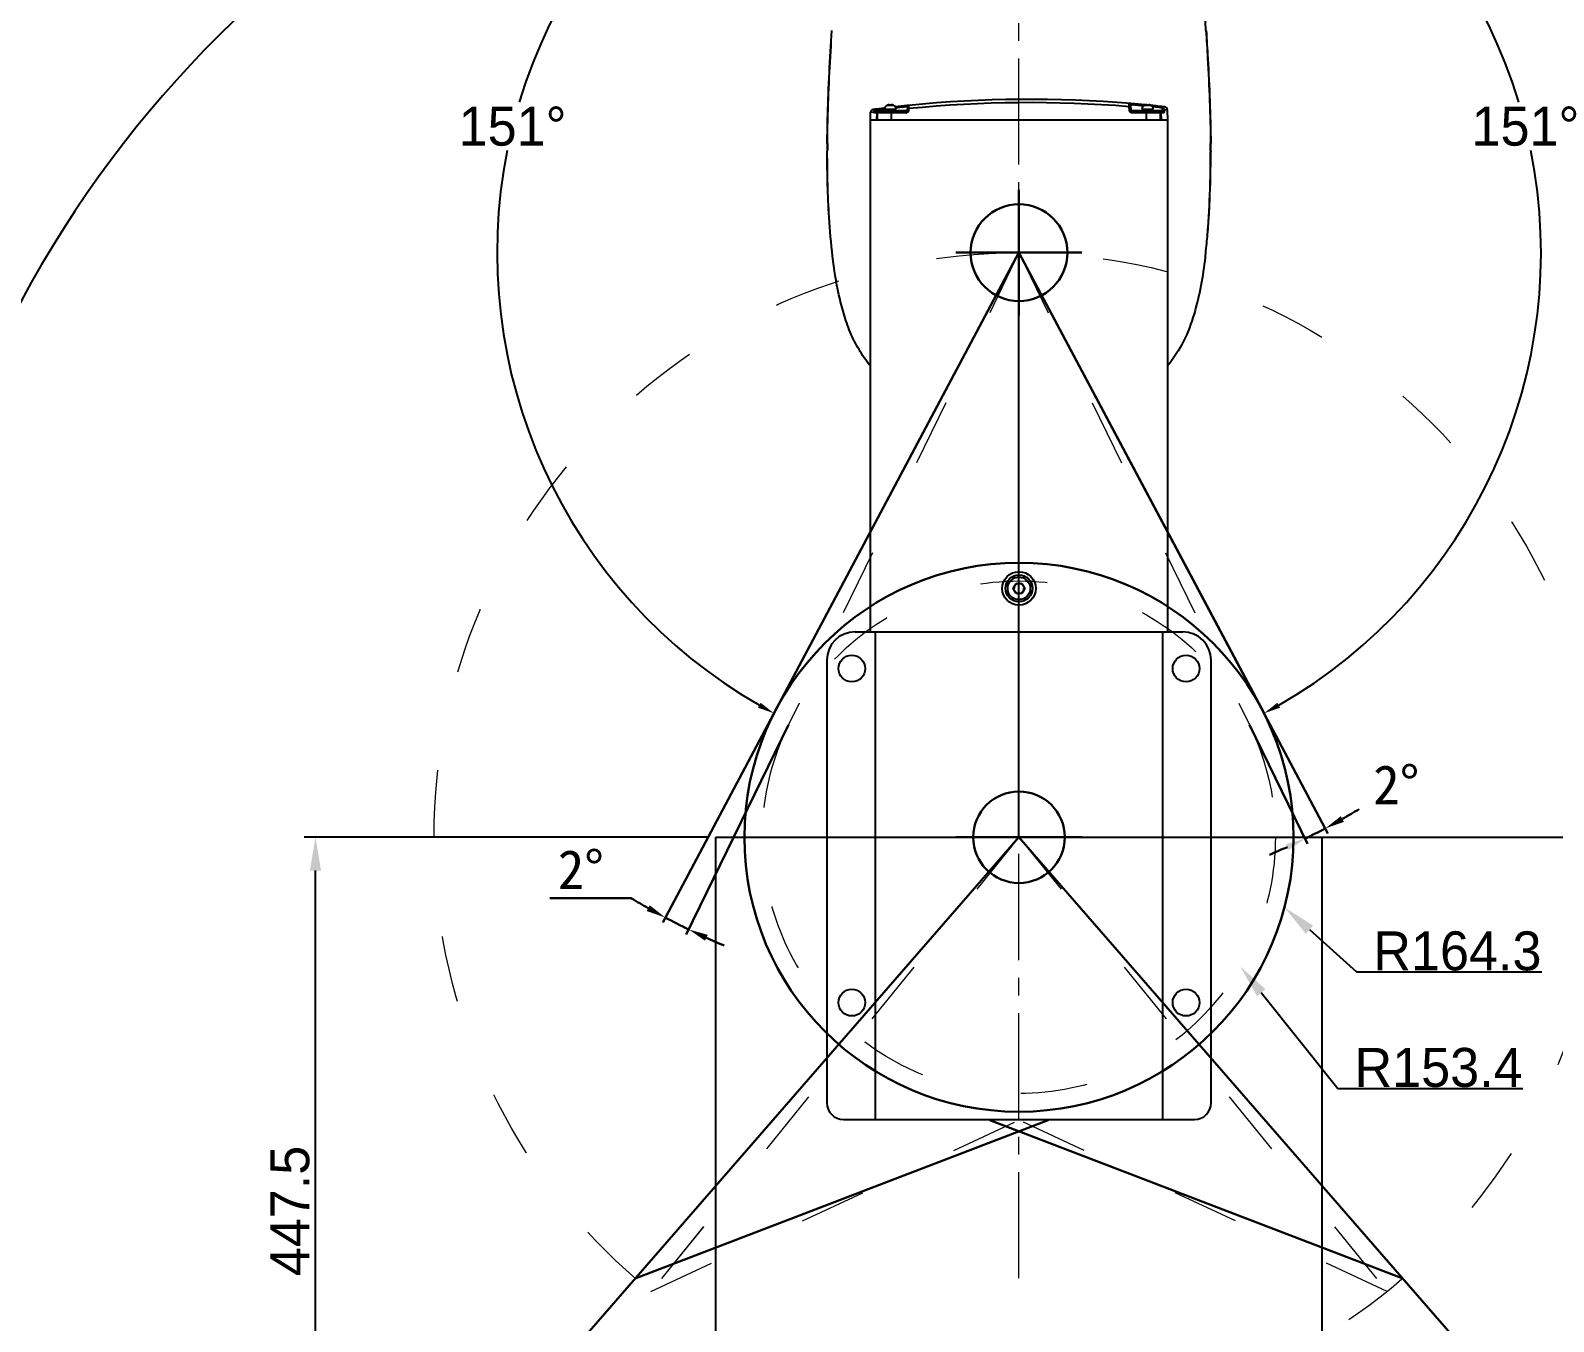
# Model space of a CAD drawing. Header units: millimetres. Extents: x 4086 to 8300, y 123 to 1549.
# Drawn here: x 7620.2 to 7893.6, y 922.8 to 1154.7 of the extents above; entities that cross this region are included whole.
import ezdxf
from ezdxf import colors
from ezdxf.entities.mleader import LeaderData, LeaderLine
from ezdxf.math import Vec2, Vec3

# ---------------------------------------------------------------- set-up
doc = ezdxf.new("R2010")
doc.units = ezdxf.units.MM
doc.linetypes.add('ACAD_ISO03W100', pattern=[30, 12, -18])
doc.linetypes.add('CENTER2', pattern=[28.575, 19.05, -3.175, 3.175, -3.175])
for name, color, linetype, lineweight in [('中心线层', 7, 'CENTER2', 0), ('虚线层', 7, 'ACAD_ISO03W100', 0), ('轮廓实线层', 7, 'Continuous', 30)]:
    doc.layers.add(name, color=color, linetype=linetype, lineweight=lineweight)
doc.styles.get("Standard").update_dxf_attribs({"font": 'simsun.ttc'})
doc.styles.add('思源黑', font='SourceHanSansCN-Normal.ttf')
doc.dimstyles.new('尺寸标注_3_10比例', dxfattribs={"dimtxt": 7, "dimasz": 6, "dimexe": 2, "dimexo": 1.5, "dimgap": 1, "dimtad": 1, "dimdec": 1, "dimlfac": 3.333333, "dimdsep": 46, "dimtxsty": '思源黑', "dimcen": 0.09, "dimadec": 0, "dimazin": 0, "dimtp": 0.01, "dimtm": 0.01, "dimtfac": 1, "dimtdec": 1, "dimtofl": 0, "dimtmove": 0, "dimatfit": 3, "dimfxl": 0, "dimtolj": 1, "dimarcsym": 0})
doc.dimstyles.new('角度标注', dxfattribs={"dimtxt": 7, "dimasz": 3, "dimexe": 1.25, "dimexo": 0.625, "dimtad": 1, "dimtih": 1, "dimtoh": 1, "dimdsep": 46, "dimtxsty": '思源黑', "dimcen": 2.5, "dimadec": 0, "dimazin": 0, "dimtfac": 1, "dimtmove": 0, "dimatfit": 3, "dimfxl": 0, "dimarcsym": 0})
doc.dimstyles.new('运动范围标注', dxfattribs={"dimtxt": 7, "dimasz": 3.5, "dimexe": 1, "dimexo": 0, "dimgap": 1.5, "dimtad": 1, "dimtoh": 1, "dimdec": 1, "dimdsep": 46, "dimtxsty": 'Standard', "dimcen": 0, "dimclrd": 256, "dimclre": 256, "dimclrt": 256, "dimadec": 0, "dimazin": 2, "dimtp": 0.1, "dimtm": 0.1, "dimtfac": 0.71, "dimtdec": 1, "dimtmove": 0, "dimatfit": 3, "dimfxl": 0, "dimlwd": -1, "dimlwe": -1, "dimarcsym": 0})

# ---------------------------------------------------------------- blocks, each defined once
blk = doc.blocks.new('*D1595')
at = {"layer": 'Defpoints', "color": 0}
for p in [(7797.65, 1281.69), (7650.51, 1150.25), (7797.65, 1009.81), (7797.65, 930.6), (7640.19, 828.68)]:
    blk.add_point(p, dxfattribs=at)
at = {"layer": '轮廓实线层', "color": 0, "lineweight": -2}
for start, end in [(90.8451, 158.1899), (160.799, 228.1549)]:
    blk.add_arc((7797.65, 1009.81), 203.4, start, end, dxfattribs=at)
at = {"layer": '轮廓实线层', "color": 0}
for points in [[(7794.65, 1212.69), (7794.64, 1213.69), (7797.65, 1213.21)], [(7661.62, 857.91), (7662.28, 858.66), (7664.2, 856.3)]]:
    blk.add_solid(points, dxfattribs=at)
at = {"layer": '轮廓实线层', "color": 0, "insert": (7607.13, 1081.04), "char_height": 7, "attachment_point": 5, "style": '思源黑'}
blk.add_mtext('139%%d', dxfattribs=at)
blk = doc.blocks.new('*D1596')
at = {"layer": 'Defpoints', "color": 0}
for p in [(7797.65, 1281.69), (7797.65, 1009.81), (7999.57, 1000.4), (7797.65, 930.6), (7955.1, 828.68)]:
    blk.add_point(p, dxfattribs=at)
at = {"layer": '轮廓实线层', "color": 0, "lineweight": -2}
for start, end in [(21.8184, 89.1497), (311.8503, 19.1929)]:
    blk.add_arc((7797.65, 1009.81), 202.14, start, end, dxfattribs=at)
at = {"layer": '轮廓实线层', "color": 0}
for points in [[(7800.65, 1212.42), (7800.64, 1211.42), (7797.65, 1211.95)], [(7932.18, 859.61), (7932.84, 858.86), (7930.26, 857.25)]]:
    blk.add_solid(points, dxfattribs=at)
at = {"layer": '轮廓实线层', "color": 0, "insert": (7986.98, 1080.6), "char_height": 7, "attachment_point": 5, "style": '思源黑'}
blk.add_mtext('139%%d', dxfattribs=at)
blk = doc.blocks.new('*D1597')
at = {"layer": 'Defpoints', "color": 0}
for p in [(7797.65, 1281.69), (7725.17, 1174.2), (7797.65, 1114.81), (7754.12, 1032.95), (7797.65, 930.6)]:
    blk.add_point(p, dxfattribs=at)
at = {"layer": '轮廓实线层', "color": 0, "lineweight": -2}
blk.add_line((7753.83, 1032.4), (7753.07, 1030.97), dxfattribs=at)
for start, end in [(91.8345, 163.249), (168.7184, 240.1655)]:
    blk.add_arc((7797.65, 1114.81), 93.7, start, end, dxfattribs=at)
at = {"layer": '轮廓实线层', "color": 0}
for points in [[(7794.65, 1207.96), (7794.64, 1208.96), (7797.65, 1208.51)], [(7750.79, 1033.09), (7751.27, 1033.96), (7753.66, 1032.07)]]:
    blk.add_solid(points, dxfattribs=at)
at = {"layer": '轮廓实线层', "color": 0, "insert": (7706.73, 1137.48), "char_height": 7, "attachment_point": 5, "style": '思源黑'}
blk.add_mtext('151%%d', dxfattribs=at)
blk = doc.blocks.new('*D1598')
at = {"layer": 'Defpoints', "color": 0}
for p in [(7797.65, 1281.69), (7797.65, 1114.81), (7889.53, 1096.39), (7841.17, 1032.95), (7797.65, 930.6)]:
    blk.add_point(p, dxfattribs=at)
at = {"layer": '轮廓实线层', "color": 0, "lineweight": -2}
blk.add_line((7841.46, 1032.4), (7842.23, 1030.96), dxfattribs=at)
for start, end in [(16.7507, 88.1657), (299.8343, 11.2818)]:
    blk.add_arc((7797.65, 1114.81), 93.71, start, end, dxfattribs=at)
at = {"layer": '轮廓实线层', "color": 0}
for points in [[(7800.65, 1208.97), (7800.64, 1207.97), (7797.65, 1208.52)], [(7844.02, 1033.96), (7844.51, 1033.08), (7841.64, 1032.07)]]:
    blk.add_solid(points, dxfattribs=at)
at = {"layer": '轮廓实线层', "color": 0, "insert": (7888.57, 1137.48), "char_height": 7, "attachment_point": 5, "style": '思源黑'}
blk.add_mtext('151%%d', dxfattribs=at)
blk = doc.blocks.new('*D1599')
at = {"layer": 'Defpoints', "color": 0}
for p in [(7797.65, 1009.81), (7797.65, 1009.81), (7955.1, 828.68), (7948.68, 823.29), (7985.76, 788.25)]:
    blk.add_point(p, dxfattribs=at)
at = {"layer": '轮廓实线层'}
for p, q in [((7955.1, 828.68), (7988.98, 789.7)), ((7948.68, 823.29), (7981.19, 783.15)), ((7977.82, 781.74), (7963.19, 781.74))]:
    blk.add_line(p, q, dxfattribs=at)
for start, end in [(309.69, 310.31), (308.31, 309)]:
    blk.add_arc((7797.65, 1009.81), 290.65, start, end, dxfattribs=at)
for points in [[(7986.05, 787.73), (7985.29, 788.61), (7988.33, 790.45)], [(7982.89, 786.6), (7983.63, 785.7), (7980.56, 783.93)]]:
    blk.add_solid(points, dxfattribs=at)
at = {"layer": '轮廓实线层', "insert": (7968.76, 786.92), "char_height": 7, "attachment_point": 5}
blk.add_mtext('2%%d', dxfattribs=at)
blk = doc.blocks.new('*D1600')
at = {"layer": 'Defpoints', "color": 0}
for p in [(7797.65, 1009.81), (7797.65, 1009.81), (7640.19, 828.68), (7646.61, 823.29), (7622.9, 799.08)]:
    blk.add_point(p, dxfattribs=at)
at = {"layer": '轮廓实线层'}
for p, q in [((7640.19, 828.68), (7617.39, 802.44)), ((7646.61, 823.29), (7624.73, 796.28)), ((7615.42, 805.51), (7600.78, 805.51))]:
    blk.add_line(p, q, dxfattribs=at)
for start, end in [(228.2675, 229), (229.7325, 230.2675)]:
    blk.add_arc((7797.65, 1009.81), 273.76, start, end, dxfattribs=at)
for points in [[(7621.08, 801.36), (7620.32, 800.48), (7618.04, 803.2)], [(7622.29, 798.83), (7623.03, 799.73), (7625.36, 797.06)]]:
    blk.add_solid(points, dxfattribs=at)
at = {"layer": '轮廓实线层', "insert": (7606.35, 810.69), "char_height": 7, "attachment_point": 5}
blk.add_mtext('2%%d', dxfattribs=at)
blk = doc.blocks.new('*D1601')
at = {"layer": 'Defpoints', "color": 0}
for p in [(7797.65, 1114.81), (7797.65, 1114.81), (7754.12, 1032.95), (7756.28, 1029.99), (7736.95, 993.95)]:
    blk.add_point(p, dxfattribs=at)
at = {"layer": '轮廓实线层'}
for p, q in [((7754.12, 1032.95), (7733.68, 994.51)), ((7756.28, 1029.99), (7737.92, 992.35)), ((7728.06, 998.84), (7713.42, 998.84))]:
    blk.add_line(p, q, dxfattribs=at)
for start, end in [(239.0344, 240.5172), (242, 244), (245.4828, 246.9656)]:
    blk.add_arc((7797.65, 1114.81), 135.25, start, end, dxfattribs=at)
for points in [[(7730.8, 996.56), (7731.36, 997.59), (7734.15, 995.39)], [(7741.77, 992.28), (7741.27, 991.23), (7738.36, 993.25)]]:
    blk.add_solid(points, dxfattribs=at)
at = {"layer": '轮廓实线层', "insert": (7718.99, 1004.01), "char_height": 7, "attachment_point": 5}
blk.add_mtext('2%%d', dxfattribs=at)
blk = doc.blocks.new('*D1602')
at = {"layer": 'Defpoints', "color": 0}
for p in [(7797.65, 1114.81), (7797.65, 1114.81), (7841.17, 1032.95), (7839.02, 1029.99), (7850.21, 1010.14)]:
    blk.add_point(p, dxfattribs=at)
at = {"layer": '轮廓实线层'}
for p, q in [((7841.17, 1032.95), (7853.1, 1010.51)), ((7839.02, 1029.99), (7849.43, 1008.64))]:
    blk.add_line(p, q, dxfattribs=at)
for start, end in [(299.7122, 301.4245), (296, 298), (292.5755, 294.2878)]:
    blk.add_arc((7797.65, 1114.81), 117.12, start, end, dxfattribs=at)
for points in [[(7855.42, 1013.59), (7855.98, 1012.57), (7852.63, 1011.39)], [(7846.07, 1007.52), (7845.57, 1008.58), (7848.99, 1009.54)]]:
    blk.add_solid(points, dxfattribs=at)
at = {"layer": '轮廓实线层', "insert": (7865.38, 1019.25), "char_height": 7, "attachment_point": 5}
blk.add_mtext('2%%d', dxfattribs=at)
blk = doc.blocks.new('*D1603')
at = {"layer": 'Defpoints', "color": 0}
for p in [(7797.65, 1009.81), (7862.9, 794.4), (8098.35, 794.4)]:
    blk.add_point(p, dxfattribs=at)
at = {"layer": '轮廓实线层', "color": 0, "lineweight": -2}
for p, q in [((7799.15, 1009.81), (8100.35, 1009.81)), ((8098.35, 1003.81), (8098.35, 800.4)), ((7864.4, 794.4), (8100.35, 794.4))]:
    blk.add_line(p, q, dxfattribs=at)
at = {"layer": '轮廓实线层', "color": 0}
for points in [[(8099.35, 1003.81), (8097.35, 1003.81), (8098.35, 1009.81)], [(8097.35, 800.4), (8099.35, 800.4), (8098.35, 794.4)]]:
    blk.add_solid(points, dxfattribs=at)
at = {"layer": '轮廓实线层', "color": 0, "insert": (8093.73, 902.11), "char_height": 7, "attachment_point": 5, "rotation": 90, "style": '思源黑'}
blk.add_mtext('\\A1;718', dxfattribs=at)
blk = doc.blocks.new('*D1604')
at = {"layer": 'Defpoints', "color": 0}
for p in [(7797.65, 1009.81), (7869.9, 793.38), (8140.05, 793.38)]:
    blk.add_point(p, dxfattribs=at)
at = {"layer": '轮廓实线层', "color": 0, "lineweight": -2}
for p, q in [((7799.15, 1009.81), (8142.05, 1009.81)), ((8140.05, 1003.81), (8140.05, 799.38)), ((7871.4, 793.38), (8142.05, 793.38))]:
    blk.add_line(p, q, dxfattribs=at)
at = {"layer": '轮廓实线层', "color": 0}
for points in [[(8141.05, 1003.81), (8139.05, 1003.81), (8140.05, 1009.81)], [(8139.05, 799.38), (8141.05, 799.38), (8140.05, 793.38)]]:
    blk.add_solid(points, dxfattribs=at)
at = {"layer": '轮廓实线层', "color": 0, "insert": (8135.43, 901.59), "char_height": 7, "attachment_point": 5, "rotation": 90, "style": '思源黑'}
blk.add_mtext('\\A1;721.4', dxfattribs=at)
blk = doc.blocks.new('*D1609')
at = {"color": 0, "lineweight": -2}
for p, q in [((7741.7, 1009.81), (7669.35, 1009.81)), ((7671.35, 881.56), (7671.35, 1003.81)), ((7741.7, 875.56), (7669.35, 875.56))]:
    blk.add_line(p, q, dxfattribs=at)
at = {"color": 0}
for points in [[(7672.35, 1003.81), (7670.35, 1003.81), (7671.35, 1009.81)], [(7670.35, 881.56), (7672.35, 881.56), (7671.35, 875.56)]]:
    blk.add_solid(points, dxfattribs=at)
at = {"layer": 'Defpoints', "color": 0}
for p in [(7671.35, 1009.81), (7743.2, 1009.81), (7743.2, 875.56)]:
    blk.add_point(p, dxfattribs=at)
at = {"color": 0, "insert": (7666.79, 942.68), "char_height": 7, "attachment_point": 5, "rotation": 90, "style": '思源黑'}
blk.add_mtext('\\A1;447.5', dxfattribs=at)

msp = doc.modelspace()

# ---------------------------------------------------------------- linework, layer by layer
for p, q in [((7772.12, 1140.616), (7771.475, 1140.534)), ((7773.241, 1140.294), (7771.938, 1140.294)), ((7773.531, 1140.568), (7773.215, 1140.53)), ((7773.241, 1140.307), (7775.85, 1140.307)), ((7773.241, 1140.307), (7773.241, 1140.157)), ((7773.526, 1140.61), (7775.566, 1140.61)), ((7773.526, 1140.61), (7773.526, 1140.52)), ((7775.566, 1140.52), (7773.526, 1140.52)), ((7773.761, 1140.52), (7773.761, 1140.307)), ((7773.969, 1141.275), (7774.036, 1141.301)), ((7773.969, 1141.275), (7775.12, 1141.275)), ((7774.036, 1141.301), (7774.036, 1141.295)), ((7774.418, 1141.379), (7774.418, 1141.295)), ((7774.673, 1141.295), (7774.673, 1141.379)), ((7775.056, 1141.301), (7775.123, 1141.275)), ((7775.056, 1141.295), (7775.056, 1141.3)), ((7775.12, 1141.275), (7775.123, 1141.275)), ((7775.33, 1140.52), (7775.33, 1140.307)), ((7775.566, 1140.61), (7775.566, 1140.52)), ((7775.851, 1140.307), (7775.851, 1140.157)), ((7777.556, 1140.294), (7775.851, 1140.294)), ((7777.501, 1141.028), (7777.354, 1141.011)), ((7777.621, 1141.041), (7777.501, 1141.028)), ((7777.621, 1141.041), (7777.556, 1140.294)), ((7777.83, 1140.676), (7777.795, 1140.282)), ((7777.833, 1140.898), (7777.83, 1140.676)), ((7777.835, 1141.086), (7777.833, 1140.898)), ((7777.837, 1141.259), (7777.866, 1141.262)), ((7817.422, 1141.561), (7817.421, 1141.604)), ((7817.432, 1141.022), (7817.422, 1141.561)), ((7817.497, 1140.282), (7817.432, 1141.022)), ((7817.64, 1141.385), (7817.736, 1140.294)), ((7817.674, 1141.382), (7817.64, 1141.385)), ((7817.937, 1141.358), (7817.674, 1141.382)), ((7819.441, 1140.294), (7817.736, 1140.294)), ((7819.441, 1140.307), (7822.05, 1140.307)), ((7819.441, 1140.307), (7819.441, 1140.157)), ((7819.726, 1140.61), (7821.766, 1140.61)), ((7819.726, 1140.61), (7819.726, 1140.52)), ((7821.766, 1140.52), (7819.726, 1140.52)), ((7819.961, 1140.52), (7819.961, 1140.307)), ((7820.169, 1141.275), (7820.236, 1141.301)), ((7820.169, 1141.275), (7821.32, 1141.275)), ((7820.236, 1141.301), (7820.236, 1141.295)), ((7820.618, 1141.379), (7820.618, 1141.295)), ((7820.873, 1141.295), (7820.873, 1141.379)), ((7821.256, 1141.301), (7821.323, 1141.275)), ((7821.256, 1141.295), (7821.256, 1141.3)), ((7821.32, 1141.275), (7821.323, 1141.275)), ((7821.53, 1140.52), (7821.53, 1140.307)), ((7821.803, 1140.98), (7821.637, 1140.997)), ((7821.766, 1140.61), (7821.766, 1140.52)), ((7822.051, 1140.307), (7822.051, 1140.157)), ((7823.45, 1140.294), (7822.051, 1140.294)), ((7823.446, 1140.495), (7823.45, 1140.294)), ((7824.325, 1140.412), (7823.683, 1140.484)), ((7823.683, 1140.483), (7823.688, 1140.282)), ((7824.386, 1138.657), (7824.325, 1140.413)), ((7770.951, 1139.96), (7770.906, 1138.657)), ((7770.906, 1138.657), (7824.386, 1138.657)), ((7770.906, 1138.657), (7770.906, 1046.707)), ((7771.611, 1140.044), (7770.951, 1139.959)), ((7777.407, 1139.926), (7771.647, 1139.926)), ((7771.766, 1140.126), (7771.884, 1140.157)), ((7771.884, 1140.157), (7777.407, 1140.157)), ((7772.144, 1138.657), (7772.188, 1139.926)), ((7772.232, 1138.657), (7772.262, 1139.926)), ((7774.745, 1138.657), (7774.767, 1139.926)), ((7777.407, 1140.157), (7777.407, 1139.926)), ((7817.885, 1140.157), (7823.408, 1140.157)), ((7817.885, 1139.926), (7817.885, 1140.157)), ((7823.645, 1139.926), (7817.885, 1139.926)), ((7820.547, 1138.657), (7820.525, 1139.926)), ((7823.06, 1138.657), (7823.029, 1139.926)), ((7823.104, 1139.926), (7823.147, 1138.657)), ((7823.531, 1140.122), (7823.408, 1140.157)), ((7824.386, 1046.707), (7824.386, 1138.657)), ((7763.209, 1132.886), (7763.209, 1133.039)), ((7763.212, 1132.887), (7763.24, 1132.887)), ((7763.24, 1132.886), (7763.241, 1133.038)), ((7832.051, 1133.038), (7832.051, 1132.887)), ((7832.08, 1132.887), (7832.051, 1132.887)), ((7832.082, 1133.039), (7832.083, 1132.887)), ((7831.874, 1124.084), (7831.872, 1124.02)), ((7797.646, 1009.807), (7797.646, 1114.807)), ((7797.646, 1114.807), (7841.64, 1032.067)), ((7796.607, 1054.507), (7797.126, 1055.407)), ((7797.126, 1053.607), (7796.607, 1054.507)), ((7797.126, 1055.407), (7798.166, 1055.407)), ((7798.166, 1053.607), (7797.126, 1053.607)), ((7798.166, 1055.407), (7798.685, 1054.507)), ((7798.685, 1054.507), (7798.166, 1053.607)), ((7768.246, 1046.707), (7827.046, 1046.707)), ((7771.846, 1046.707), (7771.846, 959.107)), ((7823.446, 959.107), (7823.446, 1046.707)), ((7763.146, 1041.607), (7763.146, 962.107)), ((7832.146, 962.107), (7832.146, 1041.607)), ((7743.196, 958.839), (7743.196, 1009.807)), ((7743.196, 1009.807), (7852.096, 1009.807)), ((7852.096, 958.839), (7852.096, 1009.807)), ((7743.196, 875.557), (7743.196, 958.839)), ((7766.146, 959.107), (7829.146, 959.107)), ((7852.096, 875.557), (7852.096, 958.839))]:
    msp.add_line(p, q)
for points in [[(7771.086, 1140.319), (7770.978, 1140.119), (7770.951, 1139.959)], [(7771.474, 1140.534), (7771.261, 1140.464), (7771.086, 1140.319)]]:
    msp.add_lwpolyline(points)
for centre, radius in [((7797.646, 1054.507), 3), ((7797.646, 1054.507), 2.43), ((7797.646, 1054.507), 2.4), ((7797.646, 1054.507), 2.025), ((7767.646, 1040.107), 2.4), ((7827.646, 1040.107), 2.4), ((7767.646, 980.107), 2.4), ((7827.646, 980.107), 2.4)]:
    msp.add_circle(centre, radius)
for centre, radius, start, end in [((7256.541, 1117.425), 575.883, 3.713021, 4.134969), ((7799.945, 918.868), 223.487, 96.77961, 97.3189), ((7772.162, 1140.051), 0.555, 145.6461, 151.88666), ((7772.176, 1140.042), 0.571, 135.50071, 145.6541), ((7769.472, 1137.772), 3.527, 45.64077, 47.11128), ((7772.19, 1140.045), 0.355, 97.1948, 135.34521), ((7799.942, 918.907), 223.228, 96.87656, 97.15196), ((7774.246, 1140.61), 0.72, 112.61986, 180), ((7774.546, 1139.89), 1.495, 94.89378, 109.95213), ((7774.546, 1139.89), 1.411, 84.81427, 95.18573), ((7774.546, 1139.89), 1.495, 70.04787, 85.10622), ((7774.846, 1140.61), 0.72, 0, 67.38014), ((7799.945, 918.868), 223.487, 95.75312, 96.29768), ((7797.453, 959.908), 182.215, 96.44965, 96.90532), ((7797.491, 959.545), 182.58, 96.33211, 96.44894), ((7777.407, 1140.307), 0.15, 270, 355), ((7799.527, 923.559), 218.778, 95.69856, 95.76738), ((7777.86, 1141.02), 0.24, 95.68978, 175), ((7799.531, 923.129), 218.627, 85.30333, 95.69661), ((7799.527, 923.559), 218.778, 85.22256, 95.68199), ((7817.401, 1141.364), 0.24, 5, 85.30847), ((7817.882, 1140.316), 0.387, 185.06485, 194.99238), ((7817.885, 1140.307), 0.15, 185, 270), ((7799.367, 921.403), 220.94, 84.54108, 85.22781), ((7801.156, 958.794), 183.334, 84.09494, 84.74817), ((7820.446, 1140.61), 0.72, 112.61986, 180), ((7844.998, 1138.79), 25.092, 174.33356, 174.59222), ((7820.746, 1139.89), 1.495, 94.89378, 109.95213), ((7820.746, 1139.89), 1.411, 84.81427, 95.18573), ((7820.746, 1139.89), 1.495, 70.04787, 85.10622), ((7821.046, 1140.61), 0.72, 0, 67.38014), ((7799.367, 921.403), 220.94, 83.65299, 84.2846), ((7799.367, 921.425), 220.698, 83.82006, 84.16521), ((7823.087, 1140.469), 0.593, 80.17153, 83.81445), ((7823.085, 1140.457), 0.605, 62.79504, 80.1488), ((7823.091, 1140.469), 0.592, 38.56987, 62.67874), ((7823.51, 1137.654), 2.641, 89.51129, 91.29184), ((7823.725, 1140.392), 0.6, 2, 83.65295), ((7777.406, 1140.31), 0.384, 270.04309, 278.52344), ((7994.003, 1132.439), 230.794, 179.50498, 179.85108), ((7994.316, 1132.505), 231.076, 179.52201, 179.86785), ((7638.851, 1132.366), 193.201, 357.54304, 0.15451), ((7640.26, 1132.622), 191.82, 357.44863, 0.07917), ((7600.963, 1132.505), 231.089, 0.13216, 0.47886), ((7611.57, 1132.511), 220.513, 0.13723, 0.50039), ((7669.854, 1131.192), 162.176, 356.49085, 357.46512), ((7667.721, 1131.546), 164.339, 356.41339, 357.39729), ((7681.701, 1130.463), 150.307, 355.52216, 356.49191), ((7686.164, 1130.384), 145.859, 355.4162, 356.41558), ((7698.015, 1129.195), 133.943, 355.08729, 355.51813), ((7697.601, 1129.486), 134.387, 354.97872, 355.40815), ((7716.473, 1127.766), 115.436, 353.29779, 355.00937), ((7720.313, 1127.21), 111.558, 353.351, 355.12204), ((7733.902, 1125.691), 97.885, 353.13922, 353.31315), ((7797.646, 1054.507), 0.9, 159.9997, 180), ((7797.646, 1054.507), 0.9, 109.99763, 150), ((7797.646, 1054.507), 0.9, 229.99763, 270), ((7797.646, 1054.507), 0.9, 49.99763, 90), ((7797.646, 1054.507), 0.9, 289.99763, 330), ((7797.646, 1054.507), 0.9, 339.9997, 0), ((7768.246, 1041.607), 5.1, 90, 180), ((7827.046, 1041.607), 5.1, 0, 90), ((7766.146, 962.107), 3, 180, 270), ((7829.146, 962.107), 3, 270, 0)]:
    msp.add_arc(centre, radius, start, end)
for points, knots in [([(7763.217, 1134.433), (7763.232, 1136.141), (7763.365, 1142.912), (7763.721, 1149.676), (7764.049, 1154.73)], [0, 0, 0, 0, 0.2521644, 1, 1, 1, 1]), ([(7763.248, 1134.433), (7763.262, 1136.151), (7763.394, 1142.921), (7763.751, 1149.685), (7764.077, 1154.728)], [0, 0, 0, 0, 0.2537275, 1, 1, 1, 1]), ([(7831.215, 1154.718), (7831.323, 1153.051), (7831.728, 1146.297), (7832.001, 1139.533), (7832.044, 1134.437)], [0, 0, 0, 0, 0.2468489, 1, 1, 1, 1]), ([(7831.243, 1154.72), (7831.352, 1153.045), (7831.758, 1146.29), (7832.03, 1139.525), (7832.075, 1134.437)], [0, 0, 0, 0, 0.2480255, 1, 1, 1, 1]), ([(7771.752, 1140.183), (7771.768, 1140.188), (7771.8, 1140.197), (7771.832, 1140.201), (7771.848, 1140.202)], [0, 0, 0, 0, 0.5099329, 1, 1, 1, 1]), ([(7771.768, 1140.442), (7771.782, 1140.44), (7771.815, 1140.403), (7771.849, 1140.378), (7771.872, 1140.357)], [0, 0, 0, 0, 0.3050922, 1, 1, 1, 1]), ([(7771.938, 1140.294), (7771.912, 1140.284), (7771.871, 1140.266), (7771.844, 1140.219), (7771.848, 1140.202)], [0, 0, 0, 0, 0.6227369, 1, 1, 1, 1]), ([(7771.848, 1140.202), (7771.851, 1140.191), (7771.858, 1140.171), (7771.876, 1140.157), (7771.884, 1140.157)], [0, 0, 0, 0, 0.6052364, 1, 1, 1, 1]), ([(7771.971, 1140.581), (7771.991, 1140.586), (7772.036, 1140.589), (7772.078, 1140.577), (7772.099, 1140.568)], [0, 0, 0, 0, 0.4732564, 1, 1, 1, 1]), ([(7772.12, 1140.616), (7772.141, 1140.619), (7772.113, 1140.494), (7772.144, 1140.45), (7772.15, 1140.399)], [0, 0, 0, 0, 0.2879225, 1, 1, 1, 1]), ([(7777.379, 1141.108), (7777.372, 1141.093), (7777.36, 1141.061), (7777.355, 1141.028), (7777.354, 1141.011)], [0, 0, 0, 0, 0.5086754, 1, 1, 1, 1]), ([(7777.449, 1141.193), (7777.434, 1141.182), (7777.406, 1141.157), (7777.387, 1141.125), (7777.379, 1141.108)], [0, 0, 0, 0, 0.4922728, 1, 1, 1, 1]), ([(7777.542, 1141.229), (7777.526, 1141.227), (7777.493, 1141.219), (7777.463, 1141.203), (7777.449, 1141.193)], [0, 0, 0, 0, 0.483394, 1, 1, 1, 1]), ([(7777.795, 1140.282), (7777.739, 1140.287), (7777.685, 1140.267), (7777.558, 1140.318), (7777.556, 1140.294)], [0, 0, 0, 0, 0.706583, 1, 1, 1, 1]), ([(7777.591, 1140.689), (7777.593, 1140.712), (7777.72, 1140.661), (7777.773, 1140.681), (7777.83, 1140.676)], [0, 0, 0, 0, 0.2934177, 1, 1, 1, 1]), ([(7777.837, 1141.259), (7777.822, 1141.257), (7777.857, 1141.167), (7777.835, 1141.129), (7777.835, 1141.086)], [0, 0, 0, 0, 0.2602007, 1, 1, 1, 1]), ([(7817.432, 1141.022), (7817.488, 1141.026), (7817.542, 1141.007), (7817.669, 1141.057), (7817.671, 1141.034)], [0, 0, 0, 0, 0.7065824, 1, 1, 1, 1]), ([(7817.56, 1140.101), (7817.548, 1140.118), (7817.528, 1140.156), (7817.514, 1140.195), (7817.508, 1140.216)], [0, 0, 0, 0, 0.5002075, 1, 1, 1, 1]), ([(7817.736, 1140.294), (7817.736, 1140.297), (7817.719, 1140.294), (7817.712, 1140.296), (7817.704, 1140.296)], [0, 0, 0, 0, 0.2588621, 1, 1, 1, 1]), ([(7817.748, 1141.576), (7817.763, 1141.575), (7817.796, 1141.568), (7817.825, 1141.553), (7817.839, 1141.543)], [0, 0, 0, 0, 0.4839154, 1, 1, 1, 1]), ([(7817.839, 1141.543), (7817.854, 1141.533), (7817.882, 1141.508), (7817.902, 1141.477), (7817.91, 1141.46)], [0, 0, 0, 0, 0.4926767, 1, 1, 1, 1]), ([(7817.91, 1141.46), (7817.918, 1141.444), (7817.93, 1141.411), (7817.936, 1141.376), (7817.937, 1141.358)], [0, 0, 0, 0, 0.5095429, 1, 1, 1, 1]), ([(7820.04, 1141.373), (7820.031, 1141.374), (7820.046, 1141.315), (7820.031, 1141.294), (7820.028, 1141.268)], [0, 0, 0, 0, 0.2575061, 1, 1, 1, 1]), ([(7823.151, 1141.058), (7823.13, 1141.061), (7823.161, 1140.937), (7823.131, 1140.892), (7823.125, 1140.841)], [0, 0, 0, 0, 0.287893, 1, 1, 1, 1]), ([(7823.683, 1140.483), (7823.676, 1140.487), (7823.593, 1140.495), (7823.516, 1140.497), (7823.446, 1140.495)], [0, 0, 0, 0, 0.1144416, 1, 1, 1, 1]), ([(7823.688, 1140.282), (7823.683, 1140.285), (7823.63, 1140.293), (7823.579, 1140.294), (7823.532, 1140.295)], [0, 0, 0, 0, 0.1140991, 1, 1, 1, 1]), ([(7823.688, 1140.282), (7823.689, 1140.247), (7823.688, 1140.14), (7823.688, 1140.029), (7823.666, 1139.959)], [0, 0, 0, 0, 0.3170157, 1, 1, 1, 1]), ([(7771.647, 1139.926), (7771.638, 1139.926), (7771.607, 1139.972), (7771.617, 1140.016), (7771.617, 1140.052)], [0, 0, 0, 0, 0.205999, 1, 1, 1, 1]), ([(7772.262, 1139.926), (7772.264, 1139.98), (7772.269, 1140.05), (7772.335, 1140.142), (7772.379, 1140.111), (7772.393, 1140.095)], [0, 0, 0, 0, 0.5752021, 0.7760977, 1, 1, 1, 1]), ([(7774.89, 1140.157), (7774.842, 1140.157), (7774.768, 1140.075), (7774.79, 1139.999), (7774.8, 1139.973)], [0, 0, 0, 0, 0.633043, 1, 1, 1, 1]), ([(7777.592, 1139.973), (7777.572, 1139.962), (7777.53, 1139.944), (7777.486, 1139.933), (7777.463, 1139.93)], [0, 0, 0, 0, 0.5003346, 1, 1, 1, 1]), ([(7820.525, 1139.926), (7820.524, 1139.979), (7820.522, 1140.039), (7820.473, 1140.142), (7820.437, 1140.109), (7820.427, 1140.095)], [0, 0, 0, 0, 0.6144672, 0.805294, 1, 1, 1, 1]), ([(7822.865, 1140.157), (7822.904, 1140.157), (7823.003, 1140.128), (7823.007, 1140.015), (7822.985, 1139.973)], [0, 0, 0, 0, 0.4569953, 1, 1, 1, 1]), ([(7823.666, 1139.959), (7823.663, 1139.951), (7823.658, 1139.939), (7823.65, 1139.928), (7823.645, 1139.926)], [0, 0, 0, 0, 0.6238873, 1, 1, 1, 1]), ([(7770.906, 1094.514), (7770.204, 1095.449), (7768.86, 1097.367), (7767.263, 1100.507), (7766.163, 1103.843), (7764.993, 1108.373), (7764.106, 1114.163), (7763.717, 1118.823), (7763.572, 1121.156)], [0, 0, 0, 0, 0.1250552, 0.2499489, 0.3750092, 0.4999602, 0.7500384, 1, 1, 1, 1]), ([(7831.085, 1113.998), (7830.877, 1112.271), (7830.376, 1108.825), (7829.159, 1103.752), (7827.399, 1098.808), (7825.432, 1095.908), (7824.389, 1094.518)], [0, 0, 0, 0, 0.2502624, 0.5001854, 0.7500501, 1, 1, 1, 1])]:
    msp.add_open_spline(points, degree=3, knots=knots)
for points in [[(7771.611, 1140.043), (7771.607, 1140.135), (7771.629, 1140.231), (7771.673, 1140.312)], [(7771.768, 1140.442), (7771.826, 1140.501), (7771.891, 1140.563), (7771.971, 1140.581)], [(7777.795, 1140.282), (7777.79, 1140.218), (7777.767, 1140.154), (7777.732, 1140.101)], [(7817.704, 1140.296), (7817.635, 1140.294), (7817.566, 1140.288), (7817.497, 1140.282)], [(7823.287, 1140.782), (7823.239, 1140.814), (7823.183, 1140.835), (7823.125, 1140.841)], [(7823.446, 1140.495), (7823.443, 1140.604), (7823.378, 1140.722), (7823.287, 1140.782)], [(7823.408, 1140.157), (7823.455, 1140.157), (7823.453, 1140.246), (7823.45, 1140.294)], [(7823.554, 1140.838), (7823.632, 1140.739), (7823.68, 1140.609), (7823.683, 1140.483)], [(7771.611, 1140.043), (7771.622, 1140.108), (7771.69, 1140.16), (7771.752, 1140.183)], [(7771.647, 1139.926), (7771.65, 1140.003), (7771.699, 1140.087), (7771.767, 1140.125)], [(7772.188, 1139.926), (7772.192, 1140.035), (7772.312, 1140.157), (7772.422, 1140.157)], [(7777.732, 1140.101), (7777.697, 1140.048), (7777.648, 1140.003), (7777.592, 1139.973)], [(7817.7, 1139.973), (7817.644, 1140.003), (7817.594, 1140.048), (7817.56, 1140.101)], [(7817.885, 1139.926), (7817.821, 1139.926), (7817.756, 1139.942), (7817.7, 1139.973)], [(7823.104, 1139.926), (7823.1, 1140.036), (7822.979, 1140.158), (7822.869, 1140.157)], [(7823.645, 1139.926), (7823.642, 1140.001), (7823.596, 1140.083), (7823.531, 1140.122)], [(7763.561, 1121.156), (7763.313, 1125.06), (7763.211, 1128.974), (7763.212, 1132.886)], [(7763.572, 1121.156), (7763.33, 1125.06), (7763.234, 1128.975), (7763.24, 1132.886)]]:
    msp.add_open_spline(points, degree=3)
at = {"layer": '中心线层'}
msp.add_line((7797.646, 930.601), (7797.646, 1281.689), dxfattribs=at)
at = {"layer": '虚线层'}
for p, q in [((7797.646, 1114.807), (7756.275, 1029.985)), ((7797.646, 1114.807), (7839.016, 1029.985)), ((7797.646, 1009.807), (7646.609, 823.292)), ((7797.646, 1009.807), (7731.567, 928.207)), ((7797.646, 1009.807), (7948.683, 823.292)), ((7731.567, 928.207), (7797.833, 959.107)), ((7863.725, 928.207), (7797.459, 959.107))]:
    msp.add_line(p, q, dxfattribs=at)
for radius in [105, 46.029]:
    msp.add_circle((7797.646, 1009.807), radius, dxfattribs=at)
at = {"layer": '轮廓实线层'}
for p, q in [((7797.646, 1103.495), (7797.646, 1126.119)), ((7797.646, 1114.807), (7754.121, 1032.95)), ((7786.334, 1114.807), (7808.958, 1114.807)), ((7797.646, 1114.807), (7841.17, 1032.95)), ((7797.646, 1009.807), (7640.192, 828.677)), ((7786.334, 1009.807), (7808.958, 1009.807)), ((7797.646, 1009.807), (7955.1, 828.677)), ((7728.76, 930.563), (7802.863, 959.009)), ((7866.532, 930.563), (7792.428, 959.009))]:
    msp.add_line(p, q, dxfattribs=at)
for centre, radius in [((7797.646, 1009.807), 261.402), ((7797.646, 1114.807), 8.686), ((7797.646, 1009.807), 49.295), ((7797.646, 1009.807), 8.222)]:
    msp.add_circle(centre, radius, dxfattribs=at)
msp.add_arc((7797.646, 1009.807), 240, 310, 230, dxfattribs=at)

# ---------------------------------------------------------------- dimensions: what is measured, and where the dimension line sits
dim = msp.add_linear_dim(base=(7671.353, 1009.807), p1=(7743.196, 875.557), p2=(7743.196, 1009.807), angle=90, dimstyle='尺寸标注_3_10比例')
dim.commit()
dim.dimension.update_dxf_attribs({"geometry": '*D1609', "text_midpoint": (7666.79, 942.682)})
for base, line1, line2, dimstyle, picture, middle in [((7650.512, 1150.248), ((7797.646, 930.601), (7797.646, 1281.689)), ((7797.646, 1009.807), (7640.192, 828.677)), '角度标注', '*D1595', (7607.126, 1081.04)), ((7999.567, 1000.403), ((7797.646, 930.601), (7797.646, 1281.689)), ((7797.646, 1009.807), (7955.1, 828.677)), '角度标注', '*D1596', (7986.985, 1080.598)), ((7736.948, 993.947), ((7797.646, 1114.807), (7756.275, 1029.985)), ((7797.646, 1114.807), (7754.121, 1032.95)), '运动范围标注', '*D1601', (7718.992, 1004.013)), ((7622.9, 799.075), ((7797.646, 1009.807), (7646.609, 823.292)), ((7797.646, 1009.807), (7640.192, 828.677)), '运动范围标注', '*D1600', (7606.35, 810.687)), ((7985.763, 788.248), ((7797.646, 1009.807), (7955.1, 828.677)), ((7797.646, 1009.807), (7948.683, 823.292)), '运动范围标注', '*D1599', (7968.757, 786.921))]:
    dim = msp.add_angular_dim_2l(base=base, line1=line1, line2=line2, dimstyle=dimstyle, dxfattribs=at)
    dim.commit()
    dim.dimension.update_dxf_attribs({"geometry": picture, "text_midpoint": middle})
for base, line1, line2, picture, middle in [((7725.172, 1174.197), ((7797.646, 930.601), (7797.646, 1281.689)), ((7797.646, 1114.807), (7754.121, 1032.95)), '*D1597', (7706.729, 1137.475)), ((7889.528, 1096.392), ((7797.646, 1114.807), (7841.17, 1032.95)), ((7797.646, 930.601), (7797.646, 1281.689)), '*D1598', (7888.572, 1137.478))]:
    dim = msp.add_angular_dim_2l(base=base, line1=line1, line2=line2, text='151%%d', dimstyle='角度标注', override={"dimtxsty": '思源黑'}, dxfattribs=at)
    dim.commit()
    dim.dimension.update_dxf_attribs({"geometry": picture, "text_midpoint": middle})
dim = msp.add_angular_dim_2l(base=(7850.211, 1010.142), line1=((7797.646, 1114.807), (7841.17, 1032.95)), line2=((7797.646, 1114.807), (7839.016, 1029.985)), dimstyle='运动范围标注', dxfattribs=at)
dim.commit()
dim.dimension.update_dxf_attribs({"geometry": '*D1602', "text_midpoint": (7865.377, 1019.254), "dimtype": 162})
for base, p2, picture, middle in [((8098.352, 794.404), (7862.904, 794.404), '*D1603', (8093.735, 902.105)), ((8140.053, 793.378), (7869.903, 793.378), '*D1604', (8135.427, 901.592))]:
    dim = msp.add_linear_dim(base=base, p1=(7797.646, 1009.807), p2=p2, angle=90, dimstyle='尺寸标注_3_10比例', dxfattribs=at)
    dim.commit()
    dim.dimension.update_dxf_attribs({"geometry": picture, "text_midpoint": middle})

# ---------------------------------------------------------------- leaders
ml = msp.add_multileader_mtext('Standard')
ml.set_content('R164.3', style='思源黑')
ml.set_leader_properties()
ml.build(insert=Vec2(0, 0))
ml.multileader.update_dxf_attribs({"text_left_attachment_type": 5, "text_right_attachment_type": 5, "dogleg_length": 1, "arrow_head_size": 6})
ctx = ml.context
ctx.base_point, ctx.char_height, ctx.arrow_head_size, ctx.plane_origin = Vec3(7859.266, 985.639), 7, 6, Vec3(7845.306, 997.22)
ctx.left_attachment, ctx.right_attachment = 5, 5
notes = []
notes.append((ctx, [(0, (1, 1, 0), (7858.266, 985.639), (1, 0), 1, [(0, [(7845.306, 997.22)], 0, [])])]))
ctx.mtext.insert, ctx.mtext.flow_direction = Vec3(7861.266, 992.901), 5
ml = msp.add_multileader_mtext('Standard')
ml.set_content('R153.4', style='思源黑')
ml.set_leader_properties()
ml.build(insert=Vec2(0, 0))
ml.multileader.update_dxf_attribs({"text_left_attachment_type": 5, "text_right_attachment_type": 5, "dogleg_length": 1, "arrow_head_size": 6})
ctx = ml.context
ctx.base_point, ctx.char_height, ctx.arrow_head_size, ctx.plane_origin = Vec3(7855.883, 964.706), 7, 6, Vec3(7837.389, 986.587)
ctx.left_attachment, ctx.right_attachment = 5, 5
notes.append((ctx, [(0, (1, 1, 0), (7854.883, 964.706), (1, 0), 1, [(0, [(7837.389, 986.587)], 0, [])])]))
ctx.mtext.insert, ctx.mtext.flow_direction = Vec3(7857.883, 971.967), 5
for ctx, leaders in notes:
    for number, flags, end, landing, length, lines in leaders:
        leader = LeaderData()
        leader.index, (leader.has_last_leader_line, leader.has_dogleg_vector, leader.attachment_direction) = number, flags
        leader.last_leader_point, leader.dogleg_vector, leader.dogleg_length = Vec3(end), Vec3(landing), length
        for number, points, colour, breaks in lines:
            line = LeaderLine()
            line.index, line.vertices, line.color, line.breaks = number, Vec3.list(points), colors.encode_raw_color(colour), breaks
            leader.lines.append(line)
        ctx.leaders.append(leader)

doc.saveas('drawing.dxf')
